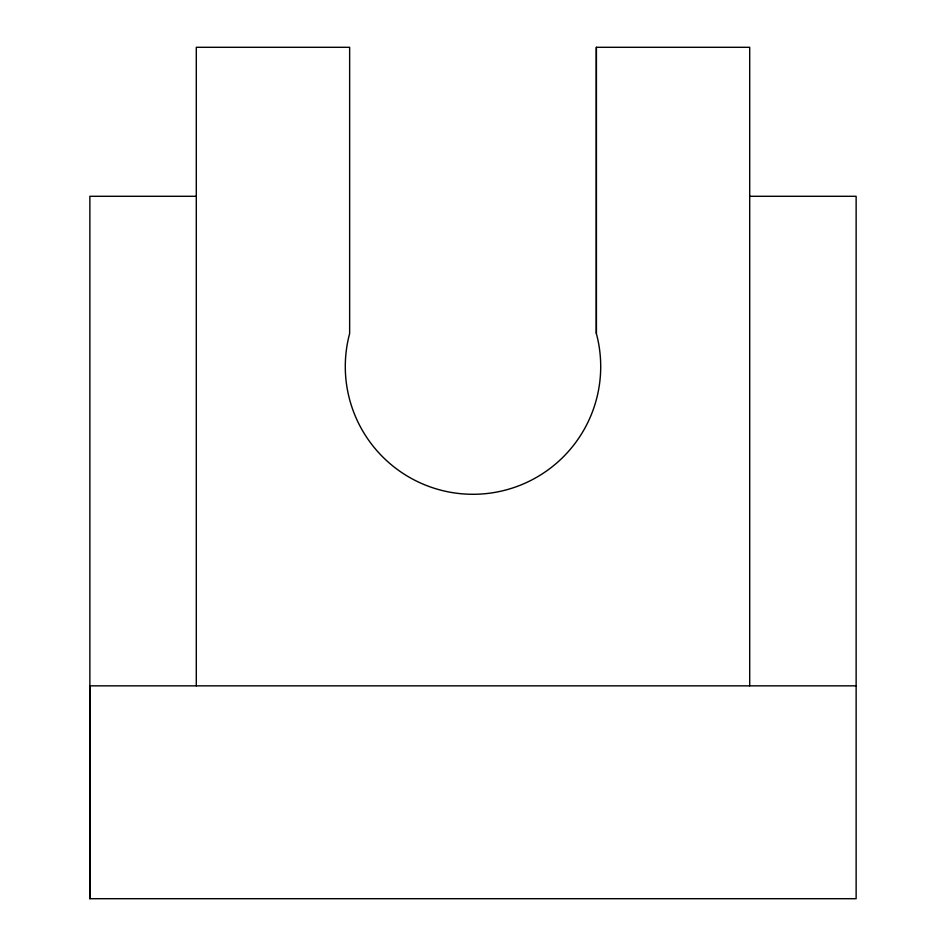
<?xml version="1.0" encoding="UTF-8"?>
<svg xmlns="http://www.w3.org/2000/svg" width="946" height="946" viewBox="0 0 946 946"><rect width="100%" height="100%" fill="white"/><g stroke="black" fill="none" stroke-linecap="round" stroke-linejoin="round"><path stroke-width="1.42" d="M749.705 196.295L856.13 196.295L856.13 898.7L89.87 898.7L89.87 685.85L856.13 685.85M196.295 685.85L196.295 47.3L349.642 47.3L349.642 333.524A127.71 127.71 0 0 0 473 494.285A127.71 127.71 0 0 0 596.358 333.524L596.358 47.3L749.705 47.3L749.705 685.85M196.295 196.295L89.87 196.295L89.87 898.7M596.358 47.3L596.358 333.524"/></g></svg>
